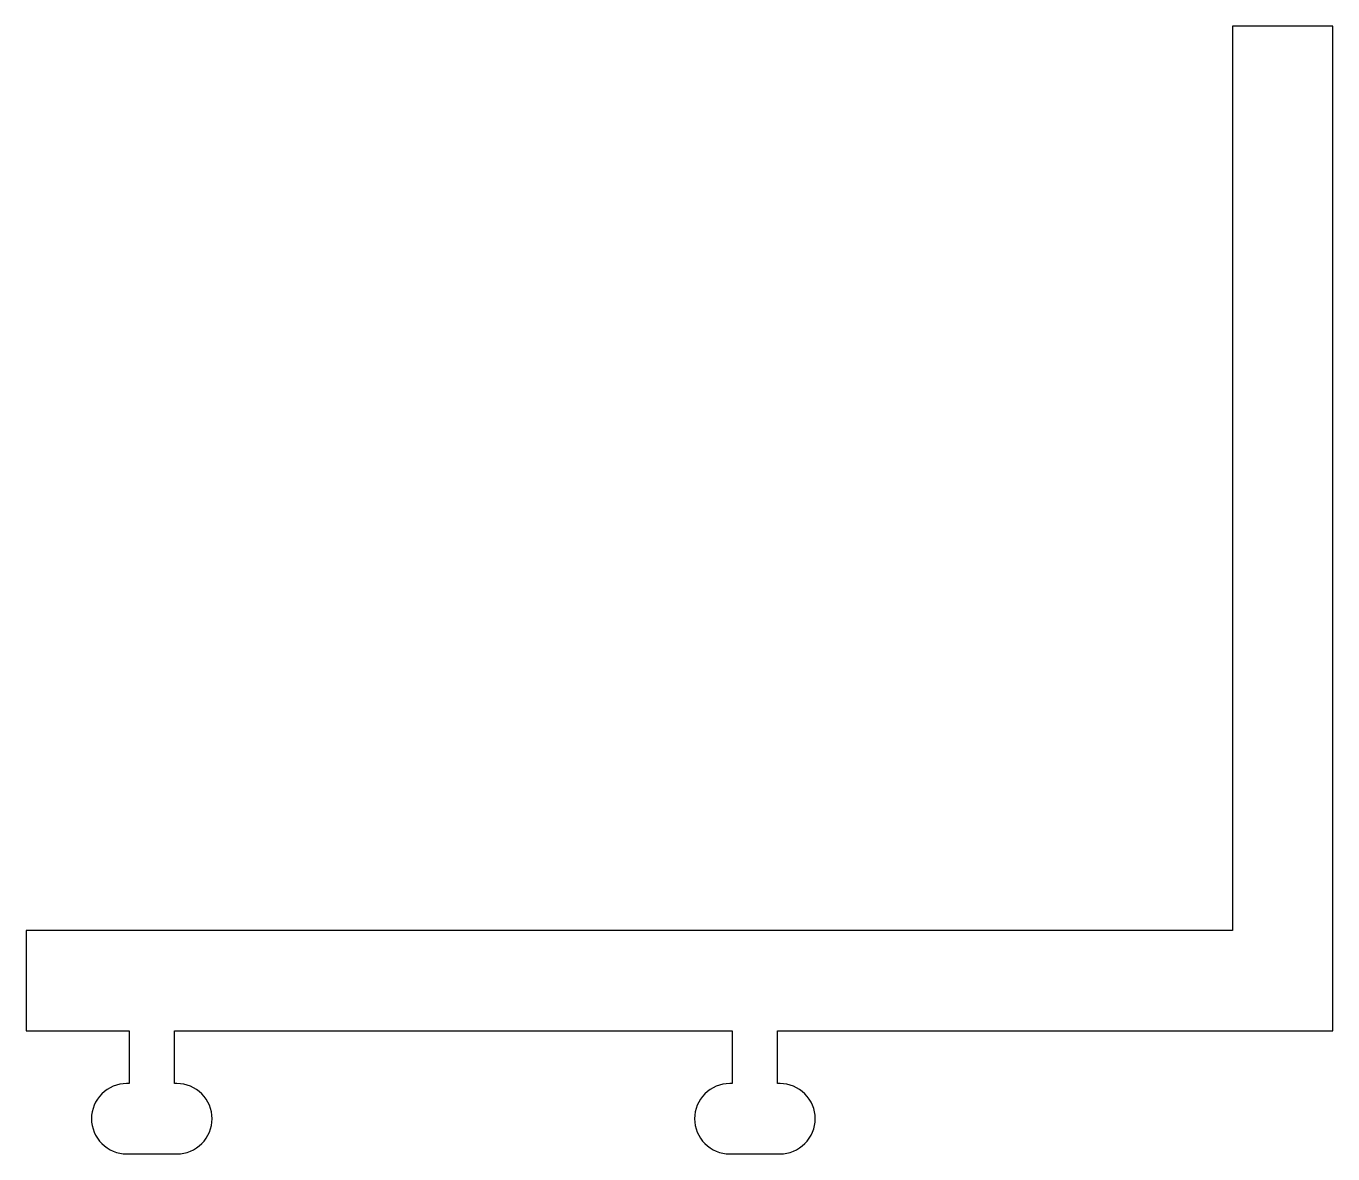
# Model space of a CAD drawing. Extents: x 126.4 to 178.4, y 193 to 237.9.
import ezdxf

# ---------------------------------------------------------------- set-up
doc = ezdxf.new("R2010")
doc.units = 0
doc.layers.get('0').update_dxf_attribs({"linetype": 'CONTINUOUS'})

msp = doc.modelspace()

# ---------------------------------------------------------------- linework, layer by layer
at = {"color": 0}
msp.add_lwpolyline([(154.382, 192.999), (156.382, 192.999, 0.414214), (157.782, 194.399), (157.782, 194.399, 0.414214), (156.382, 195.799), (156.282, 195.799), (156.282, 197.899), (178.382, 197.899), (178.382, 237.899), (174.382, 237.899), (174.382, 201.899), (126.382, 201.899), (126.382, 197.899), (130.482, 197.899), (130.482, 195.799), (130.382, 195.799, 0.414214), (128.982, 194.399, 0.414214), (130.382, 192.999), (132.382, 192.999, 0.414214), (133.782, 194.399), (133.782, 194.399, 0.414214), (132.382, 195.799), (132.282, 195.799), (132.282, 197.899), (154.482, 197.899), (154.482, 195.799), (154.382, 195.799, 0.414214), (152.982, 194.399, 0.414214)], format="xyb", close=True, dxfattribs=at)

doc.saveas('drawing.dxf')
